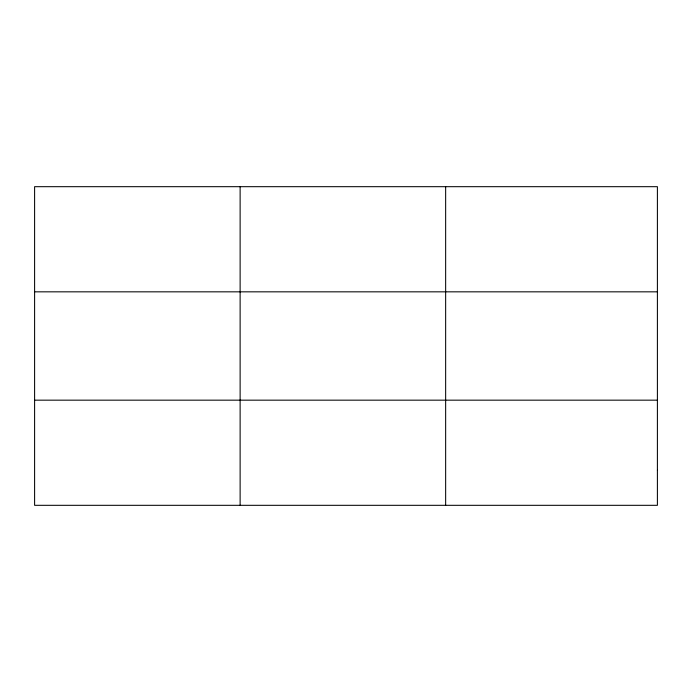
<?xml version="1.0" encoding="UTF-8"?>
<svg xmlns="http://www.w3.org/2000/svg" width="692" height="692" viewBox="0 0 692 692"><rect width="100%" height="100%" fill="white"/><g stroke="black" fill="none" stroke-linecap="round" stroke-linejoin="round"><path stroke-width="1.04" d="M240.124 186.684L240.124 505.316M445.648 186.684L445.648 505.316M34.6 291.834L657.4 291.834M34.6 400.166L657.4 400.166M657.4 470.266L657.4 505.316L34.6 505.316L34.6 186.684L657.4 186.684L657.4 470.266"/></g></svg>
